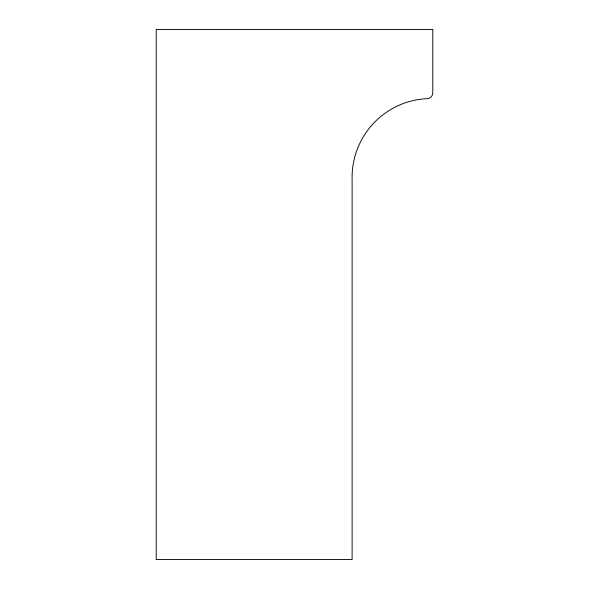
<?xml version="1.0" encoding="UTF-8"?>
<svg xmlns="http://www.w3.org/2000/svg" width="589" height="589" viewBox="0 0 589 589"><rect width="100%" height="100%" fill="white"/><g stroke="black" fill="none" stroke-linecap="round" stroke-linejoin="round"><path stroke-width="0.88" d="M432.79 29.45L156.21 29.45L156.21 559.55L352.119 559.55L352.119 179.262A78.771 78.771 0 0 1 427.29 98.65A5.765 5.765 0 0 0 432.79 92.893L432.79 29.45"/></g></svg>
